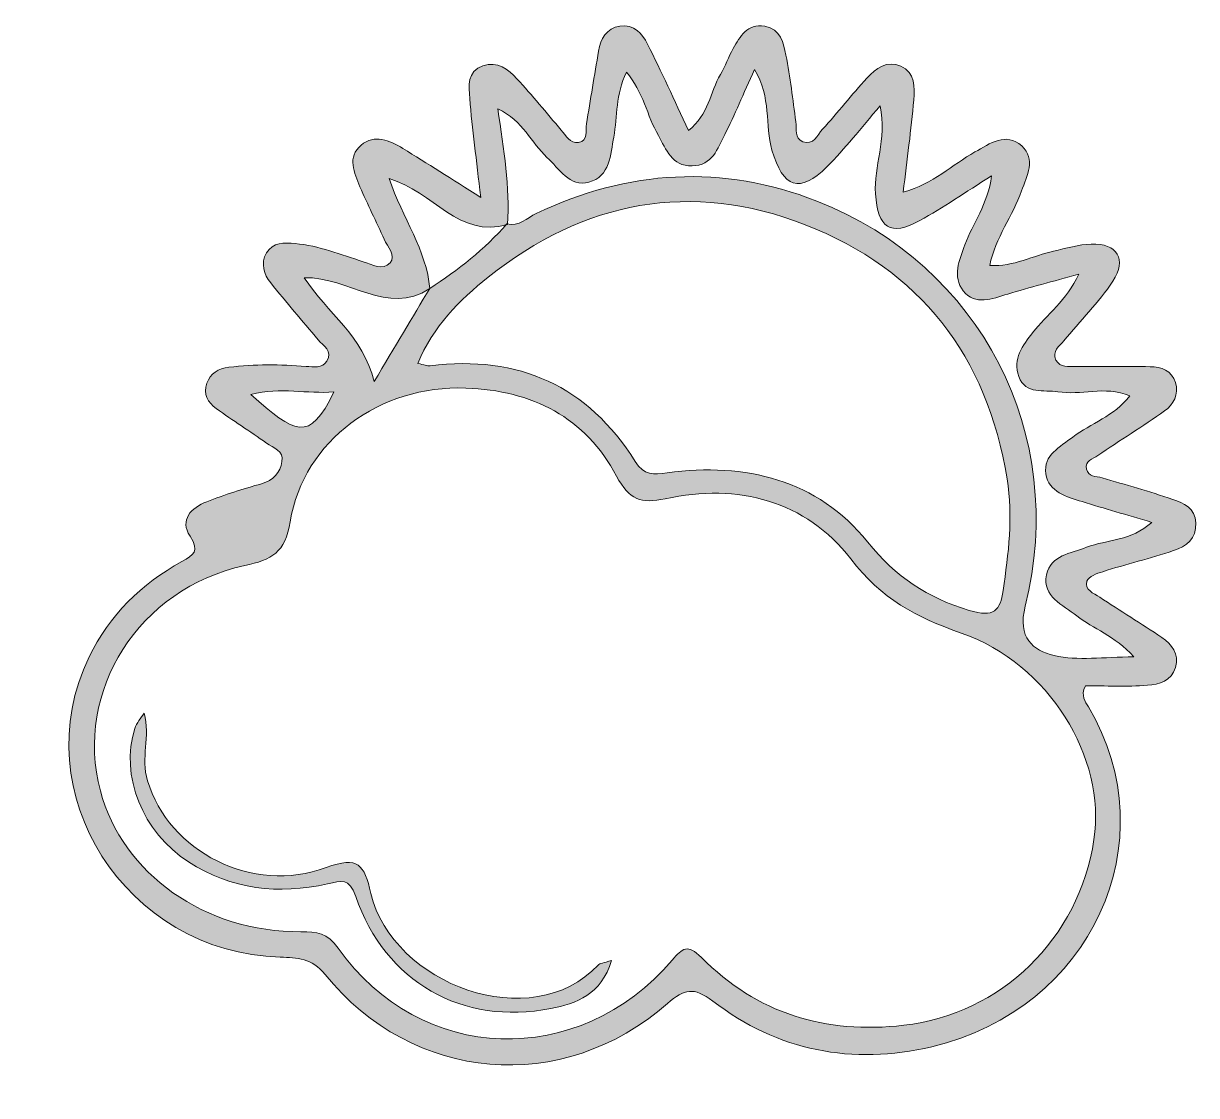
# Model space of a CAD drawing. Header units: inches. Extents: x 43.9 to 56.3, y -56.2 to -44.8.
import ezdxf

# ---------------------------------------------------------------- set-up
doc = ezdxf.new("R2010")
doc.units = ezdxf.units.IN
doc.header["$MEASUREMENT"] = 0
doc.layers.add('Слой 1', color=7, linetype='Continuous', lineweight=0)

# ---------------------------------------------------------------- blocks, each defined once
blk = doc.blocks.new('Block_0')
at = {"layer": 'Слой 1', "true_color": 0x000000, "transparency": 33554687}
h = blk.add_hatch(color=18, dxfattribs=at)
h.dxf.hatch_style = 2
edge = h.paths.add_edge_path()
edge.add_spline(control_points=[(46.272, -48.728), (46.742, -49.142), (46.891, -49.249), (47.156, -48.7), (46.87, -48.723), (46.594, -48.646), (46.272, -48.728)], knot_values=[0, 0, 0, 0, 1, 1, 1, 2, 2, 2, 2], degree=3, periodic=0)
edge = h.paths.add_edge_path()
edge.add_spline(control_points=[(48.049, -48.396), (48.116, -48.41), (48.15, -48.426), (48.182, -48.422), (49.124, -48.304), (49.859, -48.637), (50.365, -49.441), (50.46, -49.592), (50.556, -49.582), (50.706, -49.561), (51.538, -49.447), (52.303, -49.635), (52.839, -50.297), (53.142, -50.672), (53.471, -50.891), (53.92, -51.026), (54.187, -51.107), (54.25, -51.026), (54.281, -50.815), (54.338, -50.421), (54.39, -50.033), (54.324, -49.625), (54.11, -48.316), (53.398, -47.396), (52.175, -46.92), (50.96, -46.447), (49.817, -46.665), (48.8, -47.477), (48.492, -47.723), (48.21, -48.004), (48.049, -48.396)], knot_values=[0, 0, 0, 0, 1, 1, 1, 2, 2, 2, 3, 3, 3, 4, 4, 4, 5, 5, 5, 6, 6, 6, 7, 7, 7, 8, 8, 8, 9, 9, 9, 10, 10, 10, 10], degree=3, periodic=0)
edge = h.paths.add_edge_path()
edge.add_spline(control_points=[(48.562, -48.659), (47.644, -48.627), (46.837, -49.212), (46.69, -50.083), (46.634, -50.411), (46.497, -50.487), (46.206, -50.549), (45.077, -50.791), (44.388, -51.889), (44.669, -52.947), (44.904, -53.832), (45.784, -54.456), (46.805, -54.448), (46.974, -54.446), (47.088, -54.462), (47.201, -54.623), (48.075, -55.861), (49.764, -55.917), (50.759, -54.749), (50.865, -54.624), (50.923, -54.574), (51.069, -54.721), (51.661, -55.321), (52.389, -55.538), (53.224, -55.444), (54.258, -55.328), (55.092, -54.521), (55.249, -53.465), (55.377, -52.596), (54.775, -51.594), (53.835, -51.267), (53.354, -51.1), (52.986, -50.902), (52.66, -50.478), (52.181, -49.859), (51.462, -49.669), (50.683, -49.837), (50.429, -49.892), (50.301, -49.853), (50.166, -49.597), (49.834, -48.97), (49.266, -48.683), (48.562, -48.659)], knot_values=[0, 0, 0, 0, 1, 1, 1, 2, 2, 2, 3, 3, 3, 4, 4, 4, 5, 5, 5, 6, 6, 6, 7, 7, 7, 8, 8, 8, 9, 9, 9, 10, 10, 10, 11, 11, 11, 12, 12, 12, 13, 13, 13, 14, 14, 14, 14], degree=3, periodic=0)
edge = h.paths.add_edge_path()
edge.add_spline(control_points=[(48.177, -47.599), (47.72, -47.898), (47.32, -47.472), (46.84, -47.484), (47.086, -47.865), (47.469, -48.102), (47.584, -48.59), (47.809, -48.214), (47.992, -47.906), (48.176, -47.598), (48.478, -47.402), (48.76, -47.182), (48.998, -46.909), (49.128, -46.949), (49.21, -46.846), (49.309, -46.8), (50.287, -46.334), (51.294, -46.274), (52.298, -46.668), (54.048, -47.354), (54.974, -49.156), (54.517, -50.98), (54.432, -51.319), (54.599, -51.454), (54.825, -51.507), (55.076, -51.566), (55.351, -51.521), (55.672, -51.521), (55.468, -51.289), (55.24, -51.224), (55.065, -51.084), (54.919, -50.967), (54.695, -50.881), (54.744, -50.646), (54.786, -50.439), (55.001, -50.419), (55.171, -50.354), (55.389, -50.27), (55.646, -50.288), (55.864, -50.089), (55.596, -50.009), (55.359, -49.941), (55.122, -49.868), (54.957, -49.817), (54.768, -49.765), (54.737, -49.572), (54.705, -49.373), (54.89, -49.284), (55.023, -49.18), (55.214, -49.033), (55.463, -48.962), (55.631, -48.74), (55.358, -48.631), (55.106, -48.74), (54.863, -48.698), (54.715, -48.673), (54.523, -48.736), (54.449, -48.535), (54.38, -48.348), (54.49, -48.205), (54.596, -48.069), (54.746, -47.875), (54.958, -47.73), (55.088, -47.445), (54.804, -47.525), (54.566, -47.587), (54.332, -47.658), (54.165, -47.708), (53.984, -47.785), (53.857, -47.623), (53.74, -47.474), (53.814, -47.296), (53.874, -47.133), (53.958, -46.905), (54.119, -46.705), (54.159, -46.398), (53.875, -46.577), (53.643, -46.738), (53.396, -46.874), (53.078, -47.05), (52.948, -46.954), (52.922, -46.59), (52.901, -46.297), (53.048, -46.016), (52.973, -45.653), (52.761, -45.898), (52.597, -46.112), (52.408, -46.301), (52.113, -46.594), (51.937, -46.526), (51.82, -46.125), (51.744, -45.86), (51.817, -45.563), (51.633, -45.267), (51.515, -45.529), (51.425, -45.749), (51.317, -45.96), (51.242, -46.108), (51.186, -46.29), (50.969, -46.293), (50.751, -46.297), (50.694, -46.115), (50.611, -45.971), (50.489, -45.759), (50.45, -45.503), (50.27, -45.295), (50.156, -45.534), (50.175, -45.765), (50.135, -45.986), (50.102, -46.169), (50.097, -46.407), (49.871, -46.467), (49.663, -46.523), (49.556, -46.321), (49.424, -46.202), (49.257, -46.05), (49.172, -45.813), (48.902, -45.687), (48.963, -46.125), (49.031, -46.518), (49.005, -46.916), (48.484, -47.076), (48.217, -46.561), (47.743, -46.429), (47.889, -46.851), (48.142, -47.189), (48.177, -47.599)], knot_values=[0, 0, 0, 0, 1, 1, 1, 2, 2, 2, 3, 3, 3, 4, 4, 4, 5, 5, 5, 6, 6, 6, 7, 7, 7, 8, 8, 8, 9, 9, 9, 10, 10, 10, 11, 11, 11, 12, 12, 12, 13, 13, 13, 14, 14, 14, 15, 15, 15, 16, 16, 16, 17, 17, 17, 18, 18, 18, 19, 19, 19, 20, 20, 20, 21, 21, 21, 22, 22, 22, 23, 23, 23, 24, 24, 24, 25, 25, 25, 26, 26, 26, 27, 27, 27, 28, 28, 28, 29, 29, 29, 30, 30, 30, 31, 31, 31, 32, 32, 32, 33, 33, 33, 34, 34, 34, 35, 35, 35, 36, 36, 36, 37, 37, 37, 38, 38, 38, 39, 39, 39, 40, 40, 40, 41, 41, 41, 42, 42, 42, 42], degree=3, periodic=0)
edge = h.paths.add_edge_path()
edge.add_spline(control_points=[(48.719, -46.628), (48.673, -46.224), (48.629, -45.901), (48.602, -45.575), (48.591, -45.444), (48.572, -45.287), (48.743, -45.227), (48.897, -45.173), (49.012, -45.265), (49.105, -45.366), (49.269, -45.542), (49.419, -45.729), (49.576, -45.911), (49.627, -45.969), (49.667, -46.06), (49.76, -46.043), (49.87, -46.024), (49.832, -45.918), (49.845, -45.846), (49.889, -45.587), (49.929, -45.329), (49.974, -45.071), (49.997, -44.939), (50.055, -44.829), (50.201, -44.804), (50.353, -44.779), (50.438, -44.887), (50.495, -44.997), (50.644, -45.29), (50.778, -45.589), (50.931, -45.915), (51.146, -45.749), (51.163, -45.507), (51.272, -45.32), (51.324, -45.232), (51.358, -45.133), (51.408, -45.044), (51.481, -44.913), (51.554, -44.777), (51.743, -44.807), (51.917, -44.836), (51.943, -44.987), (51.969, -45.114), (52.018, -45.348), (52.04, -45.587), (52.075, -45.824), (52.086, -45.899), (52.056, -46.001), (52.148, -46.036), (52.263, -46.08), (52.303, -45.963), (52.359, -45.902), (52.521, -45.725), (52.67, -45.536), (52.831, -45.358), (52.926, -45.253), (53.046, -45.166), (53.193, -45.231), (53.345, -45.299), (53.342, -45.456), (53.33, -45.59), (53.303, -45.906), (53.259, -46.221), (53.218, -46.572), (53.538, -46.487), (53.739, -46.279), (53.981, -46.145), (54.141, -46.056), (54.313, -45.928), (54.481, -46.081), (54.632, -46.22), (54.535, -46.399), (54.478, -46.56), (54.385, -46.825), (54.201, -47.053), (54.139, -47.353), (54.4, -47.369), (54.601, -47.247), (54.819, -47.201), (54.952, -47.173), (55.085, -47.13), (55.22, -47.125), (55.496, -47.116), (55.604, -47.287), (55.45, -47.521), (55.3, -47.748), (55.101, -47.943), (54.928, -48.155), (54.881, -48.213), (54.797, -48.269), (54.844, -48.36), (54.888, -48.445), (54.981, -48.428), (55.059, -48.429), (55.322, -48.431), (55.584, -48.426), (55.847, -48.431), (55.967, -48.433), (56.077, -48.471), (56.116, -48.601), (56.154, -48.727), (56.097, -48.834), (56.001, -48.902), (55.768, -49.067), (55.525, -49.216), (55.289, -49.377), (55.238, -49.411), (55.15, -49.434), (55.169, -49.521), (55.187, -49.604), (55.271, -49.596), (55.335, -49.615), (55.587, -49.689), (55.839, -49.759), (56.087, -49.844), (56.204, -49.884), (56.325, -49.936), (56.333, -50.094), (56.341, -50.264), (56.231, -50.345), (56.096, -50.39), (55.847, -50.472), (55.592, -50.535), (55.342, -50.614), (55.279, -50.633), (55.19, -50.667), (55.174, -50.715), (55.143, -50.808), (55.247, -50.844), (55.31, -50.885), (55.528, -51.031), (55.753, -51.168), (55.971, -51.314), (56.08, -51.388), (56.158, -51.489), (56.116, -51.633), (56.075, -51.78), (55.942, -51.816), (55.82, -51.824), (55.594, -51.84), (55.367, -51.829), (55.157, -51.829), (55.105, -51.941), (55.157, -51.996), (55.19, -52.052), (56.042, -53.491), (55.22, -55.27), (53.522, -55.672), (52.674, -55.873), (51.883, -55.716), (51.189, -55.186), (50.989, -55.034), (50.888, -55.054), (50.708, -55.212), (49.591, -56.192), (47.993, -56.057), (47.061, -54.902), (46.919, -54.727), (46.768, -54.724), (46.584, -54.719), (44.936, -54.67), (43.85, -52.963), (44.549, -51.522), (44.765, -51.075), (45.106, -50.744), (45.536, -50.506), (45.665, -50.435), (45.729, -50.399), (45.624, -50.237), (45.51, -50.062), (45.635, -49.933), (45.802, -49.869), (45.993, -49.795), (46.189, -49.732), (46.386, -49.677), (46.515, -49.642), (46.582, -49.555), (46.603, -49.44), (46.624, -49.326), (46.51, -49.295), (46.439, -49.245), (46.262, -49.12), (46.079, -49.004), (45.903, -48.877), (45.814, -48.813), (45.762, -48.721), (45.803, -48.608), (45.841, -48.504), (45.924, -48.451), (46.038, -48.437), (46.312, -48.405), (46.585, -48.405), (46.859, -48.428), (46.937, -48.435), (47.032, -48.45), (47.081, -48.373), (47.151, -48.265), (47.04, -48.209), (46.987, -48.145), (46.822, -47.941), (46.646, -47.745), (46.483, -47.54), (46.41, -47.448), (46.373, -47.332), (46.438, -47.22), (46.506, -47.104), (46.626, -47.109), (46.743, -47.12), (46.997, -47.142), (47.229, -47.238), (47.468, -47.313), (47.561, -47.343), (47.679, -47.414), (47.754, -47.326), (47.82, -47.249), (47.726, -47.156), (47.691, -47.075), (47.609, -46.887), (47.513, -46.704), (47.433, -46.515), (47.371, -46.368), (47.295, -46.198), (47.445, -46.072), (47.587, -45.953), (47.749, -46.021), (47.89, -46.108), (48.148, -46.267), (48.404, -46.43), (48.719, -46.628)], knot_values=[0, 0, 0, 0, 1, 1, 1, 2, 2, 2, 3, 3, 3, 4, 4, 4, 5, 5, 5, 6, 6, 6, 7, 7, 7, 8, 8, 8, 9, 9, 9, 10, 10, 10, 11, 11, 11, 12, 12, 12, 13, 13, 13, 14, 14, 14, 15, 15, 15, 16, 16, 16, 17, 17, 17, 18, 18, 18, 19, 19, 19, 20, 20, 20, 21, 21, 21, 22, 22, 22, 23, 23, 23, 24, 24, 24, 25, 25, 25, 26, 26, 26, 27, 27, 27, 28, 28, 28, 29, 29, 29, 30, 30, 30, 31, 31, 31, 32, 32, 32, 33, 33, 33, 34, 34, 34, 35, 35, 35, 36, 36, 36, 37, 37, 37, 38, 38, 38, 39, 39, 39, 40, 40, 40, 41, 41, 41, 42, 42, 42, 43, 43, 43, 44, 44, 44, 45, 45, 45, 46, 46, 46, 47, 47, 47, 48, 48, 48, 49, 49, 49, 50, 50, 50, 51, 51, 51, 52, 52, 52, 53, 53, 53, 54, 54, 54, 55, 55, 55, 56, 56, 56, 57, 57, 57, 58, 58, 58, 59, 59, 59, 60, 60, 60, 61, 61, 61, 62, 62, 62, 63, 63, 63, 64, 64, 64, 65, 65, 65, 66, 66, 66, 67, 67, 67, 68, 68, 68, 69, 69, 69, 70, 70, 70, 71, 71, 71, 72, 72, 72, 73, 73, 73, 74, 74, 74, 75, 75, 75, 76, 76, 76, 76], degree=3, periodic=0)
h = blk.add_hatch(color=18, dxfattribs=at)
h.dxf.hatch_style = 2
edge = h.paths.add_edge_path()
edge.add_spline(control_points=[(45.134, -52.12), (45.204, -52.372), (45.097, -52.595), (45.171, -52.84), (45.397, -53.592), (46.285, -54.057), (47.074, -53.765), (47.418, -53.638), (47.477, -53.734), (47.55, -54.04), (47.781, -55.009), (49.263, -55.56), (49.969, -54.802), (49.987, -54.783), (50.025, -54.782), (50.112, -54.753), (50.004, -55.118), (49.734, -55.212), (49.467, -55.265), (48.521, -55.451), (47.703, -54.983), (47.388, -54.071), (47.319, -53.87), (47.237, -53.906), (47.088, -53.939), (46.567, -54.054), (46.065, -54.001), (45.607, -53.704), (45.118, -53.388), (44.875, -52.785), (45.036, -52.284), (45.055, -52.225), (45.101, -52.174), (45.134, -52.12)], knot_values=[0, 0, 0, 0, 1, 1, 1, 2, 2, 2, 3, 3, 3, 4, 4, 4, 5, 5, 5, 6, 6, 6, 7, 7, 7, 8, 8, 8, 9, 9, 9, 10, 10, 10, 11, 11, 11, 11], degree=3, periodic=0)
at = {"layer": 'Слой 1'}
for points, knots in [([(48.719, -46.628), (48.673, -46.224), (48.629, -45.901), (48.602, -45.575), (48.591, -45.444), (48.572, -45.287), (48.743, -45.227), (48.897, -45.173), (49.012, -45.265), (49.105, -45.366), (49.269, -45.542), (49.419, -45.729), (49.576, -45.911), (49.627, -45.969), (49.667, -46.06), (49.76, -46.043), (49.87, -46.024), (49.832, -45.918), (49.845, -45.846), (49.889, -45.587), (49.929, -45.329), (49.974, -45.071), (49.997, -44.939), (50.055, -44.829), (50.201, -44.804), (50.353, -44.779), (50.438, -44.887), (50.495, -44.997), (50.644, -45.29), (50.778, -45.589), (50.931, -45.915), (51.146, -45.749), (51.163, -45.507), (51.272, -45.32), (51.324, -45.232), (51.358, -45.133), (51.408, -45.044), (51.481, -44.913), (51.554, -44.777), (51.743, -44.807), (51.917, -44.836), (51.943, -44.987), (51.969, -45.114), (52.018, -45.348), (52.04, -45.587), (52.075, -45.824), (52.086, -45.899), (52.056, -46.001), (52.148, -46.036), (52.263, -46.08), (52.303, -45.963), (52.359, -45.902), (52.521, -45.725), (52.67, -45.536), (52.831, -45.358), (52.926, -45.253), (53.046, -45.166), (53.193, -45.231), (53.345, -45.299), (53.342, -45.456), (53.33, -45.59), (53.303, -45.906), (53.259, -46.221), (53.218, -46.572), (53.538, -46.487), (53.739, -46.279), (53.981, -46.145), (54.141, -46.056), (54.313, -45.928), (54.481, -46.081), (54.632, -46.22), (54.535, -46.399), (54.478, -46.56), (54.385, -46.825), (54.201, -47.053), (54.139, -47.353), (54.4, -47.369), (54.601, -47.247), (54.819, -47.201), (54.952, -47.173), (55.085, -47.13), (55.22, -47.125), (55.496, -47.116), (55.604, -47.287), (55.45, -47.521), (55.3, -47.748), (55.101, -47.943), (54.928, -48.155), (54.881, -48.213), (54.797, -48.269), (54.844, -48.36), (54.888, -48.445), (54.981, -48.428), (55.059, -48.429), (55.322, -48.431), (55.584, -48.426), (55.847, -48.431), (55.967, -48.433), (56.077, -48.471), (56.116, -48.601), (56.154, -48.727), (56.097, -48.834), (56.001, -48.902), (55.768, -49.067), (55.525, -49.216), (55.289, -49.377), (55.238, -49.411), (55.15, -49.434), (55.169, -49.521), (55.187, -49.604), (55.271, -49.596), (55.335, -49.615), (55.587, -49.689), (55.839, -49.759), (56.087, -49.844), (56.204, -49.884), (56.325, -49.936), (56.333, -50.094), (56.341, -50.264), (56.231, -50.345), (56.096, -50.39), (55.847, -50.472), (55.592, -50.535), (55.342, -50.614), (55.279, -50.633), (55.19, -50.667), (55.174, -50.715), (55.143, -50.808), (55.247, -50.844), (55.31, -50.885), (55.528, -51.031), (55.753, -51.168), (55.971, -51.314), (56.08, -51.388), (56.158, -51.489), (56.116, -51.633), (56.075, -51.78), (55.942, -51.816), (55.82, -51.824), (55.594, -51.84), (55.367, -51.829), (55.157, -51.829), (55.105, -51.941), (55.157, -51.996), (55.19, -52.052), (56.042, -53.491), (55.22, -55.27), (53.522, -55.672), (52.674, -55.873), (51.883, -55.716), (51.189, -55.186), (50.989, -55.034), (50.888, -55.054), (50.708, -55.212), (49.591, -56.192), (47.993, -56.057), (47.061, -54.902), (46.919, -54.727), (46.768, -54.724), (46.584, -54.719), (44.936, -54.67), (43.85, -52.963), (44.549, -51.522), (44.765, -51.075), (45.106, -50.744), (45.536, -50.506), (45.665, -50.435), (45.729, -50.399), (45.624, -50.237), (45.51, -50.062), (45.635, -49.933), (45.802, -49.869), (45.993, -49.795), (46.189, -49.732), (46.386, -49.677), (46.515, -49.642), (46.582, -49.555), (46.603, -49.44), (46.624, -49.326), (46.51, -49.295), (46.439, -49.245), (46.262, -49.12), (46.079, -49.004), (45.903, -48.877), (45.814, -48.813), (45.762, -48.721), (45.803, -48.608), (45.841, -48.504), (45.924, -48.451), (46.038, -48.437), (46.312, -48.405), (46.585, -48.405), (46.859, -48.428), (46.937, -48.435), (47.032, -48.45), (47.081, -48.373), (47.151, -48.265), (47.04, -48.209), (46.987, -48.145), (46.822, -47.941), (46.646, -47.745), (46.483, -47.54), (46.41, -47.448), (46.373, -47.332), (46.438, -47.22), (46.506, -47.104), (46.626, -47.109), (46.743, -47.12), (46.997, -47.142), (47.229, -47.238), (47.468, -47.313), (47.561, -47.343), (47.679, -47.414), (47.754, -47.326), (47.82, -47.249), (47.726, -47.156), (47.691, -47.075), (47.609, -46.887), (47.513, -46.704), (47.433, -46.515), (47.371, -46.368), (47.295, -46.198), (47.445, -46.072), (47.587, -45.953), (47.749, -46.021), (47.89, -46.108), (48.148, -46.267), (48.404, -46.43), (48.719, -46.628)], [0, 0, 0, 0, 1, 1, 1, 2, 2, 2, 3, 3, 3, 4, 4, 4, 5, 5, 5, 6, 6, 6, 7, 7, 7, 8, 8, 8, 9, 9, 9, 10, 10, 10, 11, 11, 11, 12, 12, 12, 13, 13, 13, 14, 14, 14, 15, 15, 15, 16, 16, 16, 17, 17, 17, 18, 18, 18, 19, 19, 19, 20, 20, 20, 21, 21, 21, 22, 22, 22, 23, 23, 23, 24, 24, 24, 25, 25, 25, 26, 26, 26, 27, 27, 27, 28, 28, 28, 29, 29, 29, 30, 30, 30, 31, 31, 31, 32, 32, 32, 33, 33, 33, 34, 34, 34, 35, 35, 35, 36, 36, 36, 37, 37, 37, 38, 38, 38, 39, 39, 39, 40, 40, 40, 41, 41, 41, 42, 42, 42, 43, 43, 43, 44, 44, 44, 45, 45, 45, 46, 46, 46, 47, 47, 47, 48, 48, 48, 49, 49, 49, 50, 50, 50, 51, 51, 51, 52, 52, 52, 53, 53, 53, 54, 54, 54, 55, 55, 55, 56, 56, 56, 57, 57, 57, 58, 58, 58, 59, 59, 59, 60, 60, 60, 61, 61, 61, 62, 62, 62, 63, 63, 63, 64, 64, 64, 65, 65, 65, 66, 66, 66, 67, 67, 67, 68, 68, 68, 69, 69, 69, 70, 70, 70, 71, 71, 71, 72, 72, 72, 73, 73, 73, 74, 74, 74, 75, 75, 75, 76, 76, 76, 76]), ([(48.177, -47.599), (47.72, -47.898), (47.32, -47.472), (46.84, -47.484), (47.086, -47.865), (47.469, -48.102), (47.584, -48.59), (47.809, -48.214), (47.992, -47.906), (48.176, -47.598), (48.478, -47.402), (48.76, -47.182), (48.998, -46.909), (49.128, -46.949), (49.21, -46.846), (49.309, -46.8), (50.287, -46.334), (51.294, -46.274), (52.298, -46.668), (54.048, -47.354), (54.974, -49.156), (54.517, -50.98), (54.432, -51.319), (54.599, -51.454), (54.825, -51.507), (55.076, -51.566), (55.351, -51.521), (55.672, -51.521), (55.468, -51.289), (55.24, -51.224), (55.065, -51.084), (54.919, -50.967), (54.695, -50.881), (54.744, -50.646), (54.786, -50.439), (55.001, -50.419), (55.171, -50.354), (55.389, -50.27), (55.646, -50.288), (55.864, -50.089), (55.596, -50.009), (55.359, -49.941), (55.122, -49.868), (54.957, -49.817), (54.768, -49.765), (54.737, -49.572), (54.705, -49.373), (54.89, -49.284), (55.023, -49.18), (55.214, -49.033), (55.463, -48.962), (55.631, -48.74), (55.358, -48.631), (55.106, -48.74), (54.863, -48.698), (54.715, -48.673), (54.523, -48.736), (54.449, -48.535), (54.38, -48.348), (54.49, -48.205), (54.596, -48.069), (54.746, -47.875), (54.958, -47.73), (55.088, -47.445), (54.804, -47.525), (54.566, -47.587), (54.332, -47.658), (54.165, -47.708), (53.984, -47.785), (53.857, -47.623), (53.74, -47.474), (53.814, -47.296), (53.874, -47.133), (53.958, -46.905), (54.119, -46.705), (54.159, -46.398), (53.875, -46.577), (53.643, -46.738), (53.396, -46.874), (53.078, -47.05), (52.948, -46.954), (52.922, -46.59), (52.901, -46.297), (53.048, -46.016), (52.973, -45.653), (52.761, -45.898), (52.597, -46.112), (52.408, -46.301), (52.113, -46.594), (51.937, -46.526), (51.82, -46.125), (51.744, -45.86), (51.817, -45.563), (51.633, -45.267), (51.515, -45.529), (51.425, -45.749), (51.317, -45.96), (51.242, -46.108), (51.186, -46.29), (50.969, -46.293), (50.751, -46.297), (50.694, -46.115), (50.611, -45.971), (50.489, -45.759), (50.45, -45.503), (50.27, -45.295), (50.156, -45.534), (50.175, -45.765), (50.135, -45.986), (50.102, -46.169), (50.097, -46.407), (49.871, -46.467), (49.663, -46.523), (49.556, -46.321), (49.424, -46.202), (49.257, -46.05), (49.172, -45.813), (48.902, -45.687), (48.963, -46.125), (49.031, -46.518), (49.005, -46.916), (48.484, -47.076), (48.217, -46.561), (47.743, -46.429), (47.889, -46.851), (48.142, -47.189), (48.177, -47.599)], [0, 0, 0, 0, 1, 1, 1, 2, 2, 2, 3, 3, 3, 4, 4, 4, 5, 5, 5, 6, 6, 6, 7, 7, 7, 8, 8, 8, 9, 9, 9, 10, 10, 10, 11, 11, 11, 12, 12, 12, 13, 13, 13, 14, 14, 14, 15, 15, 15, 16, 16, 16, 17, 17, 17, 18, 18, 18, 19, 19, 19, 20, 20, 20, 21, 21, 21, 22, 22, 22, 23, 23, 23, 24, 24, 24, 25, 25, 25, 26, 26, 26, 27, 27, 27, 28, 28, 28, 29, 29, 29, 30, 30, 30, 31, 31, 31, 32, 32, 32, 33, 33, 33, 34, 34, 34, 35, 35, 35, 36, 36, 36, 37, 37, 37, 38, 38, 38, 39, 39, 39, 40, 40, 40, 41, 41, 41, 42, 42, 42, 42]), ([(48.049, -48.396), (48.116, -48.41), (48.15, -48.426), (48.182, -48.422), (49.124, -48.304), (49.859, -48.637), (50.365, -49.441), (50.46, -49.592), (50.556, -49.582), (50.706, -49.561), (51.538, -49.447), (52.303, -49.635), (52.839, -50.297), (53.142, -50.672), (53.471, -50.891), (53.92, -51.026), (54.187, -51.107), (54.25, -51.026), (54.281, -50.815), (54.338, -50.421), (54.39, -50.033), (54.324, -49.625), (54.11, -48.316), (53.398, -47.396), (52.175, -46.92), (50.96, -46.447), (49.817, -46.665), (48.8, -47.477), (48.492, -47.723), (48.21, -48.004), (48.049, -48.396)], [0, 0, 0, 0, 1, 1, 1, 2, 2, 2, 3, 3, 3, 4, 4, 4, 5, 5, 5, 6, 6, 6, 7, 7, 7, 8, 8, 8, 9, 9, 9, 10, 10, 10, 10]), ([(48.562, -48.659), (47.644, -48.627), (46.837, -49.212), (46.69, -50.083), (46.634, -50.411), (46.497, -50.487), (46.206, -50.549), (45.077, -50.791), (44.388, -51.889), (44.669, -52.947), (44.904, -53.832), (45.784, -54.456), (46.805, -54.448), (46.974, -54.446), (47.088, -54.462), (47.201, -54.623), (48.075, -55.861), (49.764, -55.917), (50.759, -54.749), (50.865, -54.624), (50.923, -54.574), (51.069, -54.721), (51.661, -55.321), (52.389, -55.538), (53.224, -55.444), (54.258, -55.328), (55.092, -54.521), (55.249, -53.465), (55.377, -52.596), (54.775, -51.594), (53.835, -51.267), (53.354, -51.1), (52.986, -50.902), (52.66, -50.478), (52.181, -49.859), (51.462, -49.669), (50.683, -49.837), (50.429, -49.892), (50.301, -49.853), (50.166, -49.597), (49.834, -48.97), (49.266, -48.683), (48.562, -48.659)], [0, 0, 0, 0, 1, 1, 1, 2, 2, 2, 3, 3, 3, 4, 4, 4, 5, 5, 5, 6, 6, 6, 7, 7, 7, 8, 8, 8, 9, 9, 9, 10, 10, 10, 11, 11, 11, 12, 12, 12, 13, 13, 13, 14, 14, 14, 14]), ([(46.272, -48.728), (46.742, -49.142), (46.891, -49.249), (47.156, -48.7), (46.87, -48.723), (46.594, -48.646), (46.272, -48.728)], [0, 0, 0, 0, 1, 1, 1, 2, 2, 2, 2]), ([(45.134, -52.12), (45.204, -52.372), (45.097, -52.595), (45.171, -52.84), (45.397, -53.592), (46.285, -54.057), (47.074, -53.765), (47.418, -53.638), (47.477, -53.734), (47.55, -54.04), (47.781, -55.009), (49.263, -55.56), (49.969, -54.802), (49.987, -54.783), (50.025, -54.782), (50.112, -54.753), (50.004, -55.118), (49.734, -55.212), (49.467, -55.265), (48.521, -55.451), (47.703, -54.983), (47.388, -54.071), (47.319, -53.87), (47.237, -53.906), (47.088, -53.939), (46.567, -54.054), (46.065, -54.001), (45.607, -53.704), (45.118, -53.388), (44.875, -52.785), (45.036, -52.284), (45.055, -52.225), (45.101, -52.174), (45.134, -52.12)], [0, 0, 0, 0, 1, 1, 1, 2, 2, 2, 3, 3, 3, 4, 4, 4, 5, 5, 5, 6, 6, 6, 7, 7, 7, 8, 8, 8, 9, 9, 9, 10, 10, 10, 11, 11, 11, 11])]:
    blk.add_open_spline(points, degree=3, knots=knots, dxfattribs=at)

msp = doc.modelspace()

# ---------------------------------------------------------------- block references
at = {"layer": 'Слой 1'}
msp.add_blockref('Block_0', (0, 0), dxfattribs=at)

doc.saveas('drawing.dxf')
